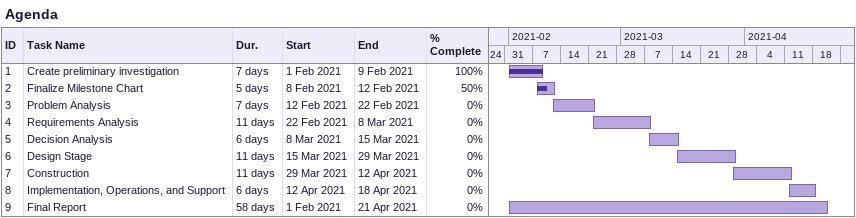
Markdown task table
Agenda

| ID | Task | Duration | Start | Finish | % complete |
|---|---|---|---|---|---|
| 1 | Create preliminary investigation | 7d | 2021-02-01 | 2021-02-09 | 100 |
| 2 | Finalize Milestone Chart | 5d | 2021-02-08 | 2021-02-12 | 50 |
| 3 | Problem Analysis | 7d | 2021-02-12 | 2021-02-22 | 0 |
| 4 | Requirements Analysis | 11d | 2021-02-22 | 2021-03-08 | 0 |
| 5 | Decision Analysis | 6d | 2021-03-08 | 2021-03-15 | 0 |
| 6 | Design Stage | 11d | 2021-03-15 | 2021-03-29 | 0 |
| 7 | Construction | 11d | 2021-03-29 | 2021-04-12 | 0 |
| 8 | Implementation, Operations, and Support | 6d | 2021-04-12 | 2021-04-18 | 0 |
| 9 | Final Report | 58d | 2021-02-01 | 2021-04-21 | 0 |
